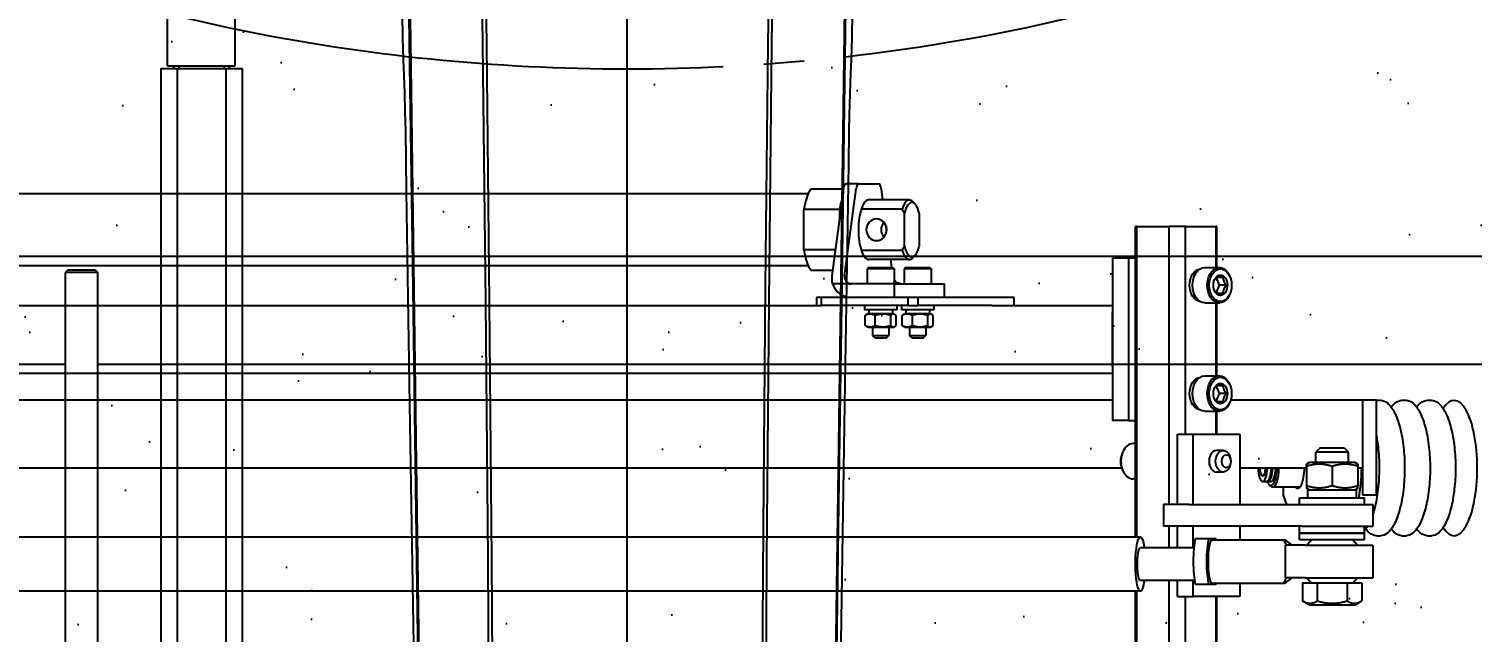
# Model space of a CAD drawing. Header units: millimetres. Extents: x -383313 to -161684, y -117025 to 99224.
# Drawn here: x -328975 to -328442, y 33047 to 33270 of the extents above; entities that cross this region are included whole.
import ezdxf

# ---------------------------------------------------------------- set-up
doc = ezdxf.new("R2010")
doc.units = ezdxf.units.MM
doc.header["$MEASUREMENT"] = 0
doc.linetypes.add('ESKD_shtrihpunktir', pattern=[18, 15, -1, 1, -1])
doc.layers.get('Defpoints').update_dxf_attribs({"color": 31})
for name, color, linetype in [('001__КОНСТРУКТИВ__размеры внутр.', 7, 'Continuous'), ('PV-5D2C5', 7, 'Continuous'), ('PV-CB35', 7, 'Continuous'), ('Робот', 30, 'Continuous')]:
    doc.layers.add(name, color=color, linetype=linetype)
doc.styles.add('PSTUDIO', font='arial.ttf')
doc.dimstyles.new('PS_TICK', dxfattribs={"dimscale": 100, "dimtxt": 2.5, "dimasz": 1, "dimexe": 2, "dimexo": 2, "dimgap": 1, "dimtad": 1, "dimdec": 0, "dimzin": 0, "dimdsep": 46, "dimtxsty": 'PSTUDIO', "dimblk": 'ARCHTICK', "dimcen": 2, "dimdle": 1.5, "dimse1": 1, "dimse2": 1, "dimadec": 0, "dimazin": 0, "dimtfac": 1, "dimtdec": 0, "dimtix": 1, "dimtmove": 1, "dimatfit": 3, "dimldrblk": 'ARCHTICK', "dimfxl": 1, "dimtolj": 1, "dimtzin": 0, "dimarcsym": 0})

# ---------------------------------------------------------------- blocks, each defined once
blk = doc.blocks.new('_ArchTick')
at = {"color": 0, "linetype": 'ByBlock', "const_width": 0.15}
blk.add_lwpolyline([(-0.5, -0.5), (0.5, 0.5)], dxfattribs=at)
blk = doc.blocks.new('*D251')
at = {"layer": '001__КОНСТРУКТИВ__размеры внутр.', "color": 0, "linetype": 'ByBlock', "lineweight": -2, "ltscale": 100, "transparency": 16777216}
for p, q in [((-329342.69, 32909.38), (-329342.69, 32129.36)), ((-328142.69, 32909.38), (-328142.69, 32129.36)), ((-327992.69, 32329.36), (-329492.69, 32329.36))]:
    blk.add_line(p, q, dxfattribs=at)
at = {"layer": 'Defpoints', "color": 0, "ltscale": 100, "transparency": 16777216}
for p in [(-329342.69, 33109.38), (-328142.69, 33109.38), (-329342.69, 32329.36)]:
    blk.add_point(p, dxfattribs=at)
at = {"layer": '001__КОНСТРУКТИВ__размеры внутр.', "color": 0, "lineweight": -2, "ltscale": 100, "transparency": 16777216, "xscale": 100, "yscale": 100, "zscale": 100, "rotation": 180}
blk.add_blockref('_ArchTick', (-329342.69, 32329.36), dxfattribs=at)
at = {"layer": '001__КОНСТРУКТИВ__размеры внутр.', "color": 0, "lineweight": -2, "ltscale": 100, "transparency": 16777216, "xscale": 100, "yscale": 100, "zscale": 100}
blk.add_blockref('_ArchTick', (-328142.69, 32329.36), dxfattribs=at)
at = {"layer": '001__КОНСТРУКТИВ__размеры внутр.', "color": 0, "ltscale": 100, "transparency": 16777216, "insert": (-328742.69, 32557), "char_height": 250, "attachment_point": 5, "style": 'PSTUDIO'}
blk.add_mtext('\\A1;1200', dxfattribs=at)
blk = doc.blocks.new('A$C26c17928')
at = {"layer": 'PV-5D2C5'}
for p, q in [((177.75, 411.21), (173.05, 411.21)), ((177.75, 411.21), (185.1, 411.21)), ((159.15, 407.51), (-152.17, 407.51)), ((172.09, 409.21), (160.08, 409.21)), ((172.1, 409.28), (167.88, 377.21)), ((172.58, 377.21), (176.79, 409.28)), ((196.53, 405.21), (181.42, 405.21)), ((186.05, 409.28), (186.59, 405.21)), ((170.66, 401.66), (157.5, 401.66)), ((157.5, 386.75), (157.5, 401.66)), ((170.66, 401.66), (170.66, 398.31)), ((193.8, 401.76), (178.69, 401.76)), ((194.66, 388.08), (194.66, 400.34)), ((198.65, 403.6), (197.9, 404.45)), ((200.13, 400.34), (200.13, 388.08)), ((187.85, 395.6), (188.07, 393.9)), ((280.38, 395.38), (280, 395.38)), ((280, 280.71), (280, 395.38)), ((280.38, 395.38), (280.38, 280.71)), ((280.38, 395.38), (292.4, 395.38)), ((298.35, 395.38), (292.4, 395.38)), ((292.4, 292.71), (292.4, 395.38)), ((298.35, 395.38), (298.35, 318.71)), ((298.35, 395.38), (309.77, 395.38)), ((309.77, 380.21), (309.77, 395.38)), ((310, 395.38), (309.77, 395.38)), ((310, 380.21), (310, 395.38)), ((169.14, 386.75), (157.5, 386.75)), ((178.69, 386.66), (193.8, 386.66)), ((198.65, 384.82), (197.9, 383.96)), ((277.33, 383.71), (271.53, 383.71)), ((271.53, 383.71), (271.53, 323.71)), ((280, 383.71), (277.33, 383.71)), ((277.33, 383.71), (277.33, 323.71)), ((159.15, 380.91), (-152.17, 380.91)), ((168.15, 379.21), (160.08, 379.21)), ((181.36, 380.21), (180.86, 379.71)), ((184.15, 379.71), (180.86, 379.71)), ((180.86, 379.71), (180.86, 374.21)), ((181.36, 380.21), (184.32, 380.21)), ((196.53, 383.21), (181.42, 383.21)), ((190.86, 379.71), (184.15, 379.71)), ((184.32, 380.21), (190.36, 380.21)), ((189.48, 383.21), (189.87, 380.21)), ((190.36, 380.21), (190.86, 379.71)), ((190.86, 379.71), (190.86, 374.21)), ((195.04, 380.21), (194.54, 379.71)), ((197.83, 379.71), (194.54, 379.71)), ((194.54, 379.71), (194.54, 374.21)), ((195.04, 380.21), (198, 380.21)), ((204.54, 379.71), (197.83, 379.71)), ((198, 380.21), (204.04, 380.21)), ((204.04, 380.21), (204.54, 379.71)), ((204.54, 379.71), (204.54, 374.21)), ((305.51, 380.21), (310.94, 380.21)), ((175.01, 374.21), (168.04, 374.21)), ((190.98, 374.21), (175.01, 374.21)), ((190.98, 374.21), (209.45, 374.21)), ((190.98, 369.21), (190.98, 374.21)), ((209.45, 369.21), (209.45, 374.21)), ((309.7, 376.45), (310.8, 373.71)), ((310.8, 373.71), (309.7, 370.97)), ((313.49, 373.71), (310.8, 373.71)), ((315.24, 375.57), (315.2, 375.73)), ((163.99, 369.21), (162.19, 369.21)), ((162.19, 369.21), (162.19, 366.21)), ((195.94, 369.21), (163.99, 369.21)), ((163.99, 366.21), (163.99, 369.21)), ((199.78, 369.21), (195.94, 369.21)), ((195.94, 369.21), (195.94, 366.21)), ((235.2, 369.21), (199.78, 369.21)), ((199.78, 366.21), (199.78, 369.21)), ((235.2, 366.21), (235.2, 369.21)), ((315.24, 371.85), (315.2, 371.69)), ((-147.57, 366.21), (144.33, 366.21)), ((144.33, 366.21), (162.19, 366.21)), ((162.19, 366.21), (163.99, 366.21)), ((195.94, 366.21), (163.99, 366.21)), ((179.86, 366.21), (179.86, 364.61)), ((191.86, 364.61), (179.86, 364.61)), ((180.17, 358.83), (180.17, 362.59)), ((181.16, 363.21), (180.54, 362.85)), ((190.56, 363.21), (181.16, 363.21)), ((181.46, 364.61), (181.46, 363.21)), ((183.88, 358.83), (183.88, 362.59)), ((189.57, 358.83), (189.57, 362.59)), ((190.26, 364.61), (190.26, 363.21)), ((190.56, 363.21), (191.18, 362.85)), ((191.55, 358.83), (191.55, 362.59)), ((191.86, 366.21), (191.86, 364.61)), ((193.54, 366.21), (193.54, 364.61)), ((205.54, 364.61), (193.54, 364.61)), ((193.85, 358.83), (193.85, 362.59)), ((194.84, 363.21), (194.22, 362.85)), ((204.24, 363.21), (194.84, 363.21)), ((195.14, 364.61), (195.14, 363.21)), ((195.94, 366.21), (199.78, 366.21)), ((197.57, 358.83), (197.57, 362.59)), ((226.97, 366.21), (199.78, 366.21)), ((203.25, 358.83), (203.25, 362.59)), ((203.94, 364.61), (203.94, 363.21)), ((204.24, 363.21), (204.86, 362.85)), ((205.23, 358.83), (205.23, 362.59)), ((205.54, 366.21), (205.54, 364.61)), ((226.97, 366.21), (271.53, 366.21)), ((271.53, 343.71), (271.53, 363.71)), ((305.51, 367.21), (310.94, 367.21)), ((309.77, 340.21), (309.77, 367.21)), ((310, 340.21), (310, 367.21)), ((181.16, 358.21), (180.54, 358.57)), ((181.16, 358.21), (190.56, 358.21)), ((182.86, 358.21), (182.86, 355.21)), ((188.86, 358.21), (188.86, 355.21)), ((190.56, 358.21), (191.18, 358.57)), ((194.84, 358.21), (194.22, 358.57)), ((194.84, 358.21), (204.24, 358.21)), ((196.54, 358.21), (196.54, 355.21)), ((202.54, 358.21), (202.54, 355.21)), ((204.24, 358.21), (204.86, 358.57)), ((182.86, 355.21), (184.83, 355.21)), ((183.86, 354.21), (182.86, 355.21)), ((185.18, 354.21), (183.86, 354.21)), ((184.83, 355.21), (188.86, 355.21)), ((187.86, 354.21), (185.18, 354.21)), ((187.86, 354.21), (188.86, 355.21)), ((196.54, 355.21), (198.51, 355.21)), ((197.54, 354.21), (196.54, 355.21)), ((198.86, 354.21), (197.54, 354.21)), ((198.51, 355.21), (202.54, 355.21)), ((201.54, 354.21), (198.86, 354.21)), ((201.54, 354.21), (202.54, 355.21)), ((-271.53, 341.21), (144.33, 341.21)), ((144.33, 341.21), (180.5, 341.21)), ((180.5, 341.21), (271.53, 341.21)), ((305.51, 340.21), (310.94, 340.21)), ((309.7, 336.45), (310.8, 333.71)), ((315.24, 335.57), (315.2, 335.73)), ((271.53, 331.21), (-144.33, 331.21)), ((310.8, 333.71), (309.7, 330.97)), ((313.49, 333.71), (310.8, 333.71)), ((363.9, 331.21), (315.08, 331.21)), ((315.24, 331.85), (315.2, 331.69)), ((368.9, 331.21), (363.9, 331.21)), ((363.9, 296.21), (363.9, 331.21)), ((368.9, 296.21), (368.9, 331.21)), ((368.95, 331.21), (370.45, 331.21)), ((378.35, 331.21), (379.85, 331.21)), ((387.74, 331.21), (389.25, 331.21)), ((305.51, 327.21), (310.94, 327.21)), ((309.77, 318.71), (309.77, 327.21)), ((310, 318.71), (310, 327.21)), ((277.33, 323.71), (271.53, 323.71)), ((277.33, 323.71), (280, 323.71)), ((377.08, 323.01), (377.07, 323.02)), ((280, 315.21), (279.06, 315.21)), ((295.45, 318.71), (301.25, 318.71)), ((295.45, 292.71), (295.45, 318.71)), ((301.25, 318.71), (318.47, 318.71)), ((301.25, 292.71), (301.25, 318.71)), ((318.47, 318.71), (318.47, 292.71)), ((274.76, 310.57), (274.8, 310.73)), ((312.32, 312.71), (309.86, 312.71)), ((315.05, 309.45), (314.94, 309.95)), ((348.17, 313.71), (346.57, 312.11)), ((358.57, 312.11), (346.57, 312.11)), ((346.57, 308.21), (346.57, 312.11)), ((348.17, 313.71), (356.97, 313.71)), ((356.97, 313.71), (358.57, 312.11)), ((358.57, 308.21), (358.57, 312.11)), ((274.92, 306.21), (-144.33, 306.21)), ((274.76, 306.85), (274.8, 306.69)), ((312.32, 304.71), (309.86, 304.71)), ((315.05, 307.96), (314.94, 307.47)), ((343.07, 306.21), (318.47, 306.21)), ((344.07, 308.21), (343.07, 307.63)), ((343.07, 306.78), (343.07, 299.63)), ((352.57, 308.21), (344.07, 308.21)), ((361.07, 308.21), (352.57, 308.21)), ((352.57, 306.78), (352.57, 299.63)), ((361.07, 308.21), (362.07, 307.63)), ((362.07, 306.78), (362.07, 299.63)), ((363.9, 306.21), (362.07, 306.21)), ((280, 302.21), (279.06, 302.21)), ((326.95, 301.26), (328.36, 301.26)), ((328.92, 301.26), (329.95, 301.26)), ((329.16, 300.26), (329.66, 299.69)), ((330.53, 299.21), (340.68, 299.21)), ((334.63, 296.21), (334.63, 299.21)), ((344.07, 298.21), (343.07, 298.79)), ((361.07, 298.21), (362.07, 298.79)), ((335.82, 292.71), (334.63, 296.21)), ((340.57, 295.21), (364.57, 295.21)), ((340.57, 292.71), (340.57, 295.21)), ((343.57, 298.21), (361.57, 298.21)), ((343.57, 295.21), (343.57, 298.21)), ((361.57, 295.21), (361.57, 298.21)), ((368.9, 296.21), (363.9, 296.21)), ((364.57, 292.71), (364.57, 295.21)), ((290.28, 292.71), (290.28, 284.71)), ((299.7, 292.71), (290.28, 292.71)), ((299.7, 292.71), (341.34, 292.71)), ((341.34, 292.71), (367.57, 292.71)), ((367.57, 292.71), (367.57, 284.71)), ((377.08, 289.4), (377.07, 289.39)), ((299.7, 284.71), (290.28, 284.71)), ((292.4, 276.71), (292.4, 284.71)), ((295.45, 276.71), (295.45, 284.71)), ((341.34, 284.71), (299.7, 284.71)), ((301.25, 276.71), (301.25, 284.71)), ((318.47, 284.71), (318.47, 279.71)), ((340.57, 282.21), (340.57, 284.71)), ((341.34, 284.71), (367.57, 284.71)), ((364.57, 282.21), (364.57, 284.71)), ((281.76, 280.71), (-141.04, 280.71)), ((302.14, 280.21), (307.05, 280.21)), ((307.05, 280.21), (309.6, 280.21)), ((308.32, 279.71), (334.88, 279.71)), ((342.74, 277.71), (335.38, 277.71)), ((335.38, 271.71), (335.38, 277.71)), ((337.8, 277.72), (335.88, 277.72)), ((340.57, 282.21), (364.57, 282.21)), ((340.57, 279.71), (340.57, 282.21)), ((364.57, 282.21), (340.57, 282.21)), ((364.57, 279.71), (340.57, 279.71)), ((342.74, 277.71), (367.57, 277.71)), ((364.57, 279.71), (364.57, 282.21)), ((367.57, 277.71), (367.57, 265.71)), ((368.95, 281.21), (370.45, 281.21)), ((378.35, 281.21), (379.85, 281.21)), ((387.74, 281.21), (389.25, 281.21)), ((301.62, 276.71), (281.76, 276.71)), ((335.38, 265.71), (335.38, 271.71)), ((301.86, 264.71), (281.76, 264.71)), ((292.4, 220), (292.4, 264.71)), ((295.45, 258.71), (295.45, 264.71)), ((301.25, 258.71), (301.25, 264.71)), ((307.05, 263.21), (302.14, 263.21)), ((309.6, 263.21), (307.05, 263.21)), ((308.32, 263.71), (334.88, 263.71)), ((318.47, 263.71), (318.47, 258.71)), ((342.74, 265.71), (335.38, 265.71)), ((337.8, 265.7), (335.88, 265.7)), ((347.09, 263.71), (341.6, 263.71)), ((341.6, 263.71), (341.6, 257.13)), ((342.74, 265.71), (367.57, 265.71)), ((358.06, 263.71), (347.09, 263.71)), ((347.09, 263.71), (347.09, 257.13)), ((363.54, 263.71), (358.06, 263.71)), ((358.06, 263.71), (358.06, 257.13)), ((363.54, 263.71), (363.54, 257.13)), ((281.76, 260.71), (-141.04, 260.71)), ((280, 220), (280, 260.71)), ((280.38, 260.71), (280.38, 220)), ((295.45, 258.71), (301.25, 258.71)), ((298.35, 258.71), (298.35, 220)), ((318.47, 258.71), (301.25, 258.71)), ((309.77, 220), (309.77, 258.71)), ((310, 220), (310, 258.71)), ((344.07, 255.71), (341.6, 257.13)), ((361.07, 255.71), (363.54, 257.13)), ((344.07, 255.71), (361.07, 255.71))]:
    blk.add_line(p, q, dxfattribs=at)
for start, end in [(133.3418, 146.9443), (33.0557, 46.6582), (213.0557, 226.6582), (313.3418, 326.9443)]:
    blk.add_arc((352.57, 271.71), 11, start, end, dxfattribs=at)
at = {"layer": 'PV-5D2C5', "extrusion": (0, 0, -1)}
for centre, major_axis, ratio, start_param, end_param in [((173.05, 408.21), (0, -3), 0.34202, 1.937315, 3.141593), ((184.33, 394.21), (0, -4), 0.939693, 1.570796326794897, 7.853981633974483), ((304.06, 373.71), (0, -6), 0.688988, 0.072299, 3.069293), ((305.51, 373.71), (0, 6.5), 0.688988, -1.570796, 0), ((310.94, 373.71), (0, 6.5), 0.688988, -1.570796, 1.25525), ((193.08, 377.21), (-1.78, 2.58), 0.861652, -2.605286, -1.569776), ((305.51, 373.71), (0, -6.5), 0.688988, 0, 1.570796), ((310.94, 373.71), (0, -6.5), 0.688988, -1.25525, 1.570796), ((304.06, 333.71), (0, -6), 0.688988, 0.072299, 3.069293), ((305.51, 333.71), (0, 6.5), 0.688988, -1.570796, 0), ((310.94, 333.71), (0, 6.5), 0.688988, -1.570796, 1.25525), ((305.51, 333.71), (0, -6.5), 0.688988, 0, 1.570796), ((310.94, 333.71), (0, -6.5), 0.688988, -1.25525, 1.570796), ((278.69, 308.71), (0, 6), 0.688988, -1.886343, -1.25525), ((312.32, 308.71), (0, -4), 0.688988, -1.25525, 4.396843), ((281.76, 270.71), (0, -10), 0.182302, 0, 4.068888), ((303.41, 271.71), (0, 11), 0.182302, -2.453923, -0.68767), ((308.32, 271.71), (0, 11), 0.182302, -2.453923, -0.68767), ((308.32, 271.71), (0, -8), 0.182302, 0, 3.141593), ((308.32, 271.71), (0, -11), 0.182302, -2.453923, -2.385136), ((336.84, 271.71), (0, 8), 0.182302, -0.722734, -0.720842), ((336.84, 271.71), (0, -8), 0.182302, -2.42075, -2.418858), ((281.76, 270.71), (0, -6), 0.182302, 0, 3.141593), ((281.76, 270.71), (0, -10), 0.182302, -0.927295, 0), ((308.32, 271.71), (0, -11), 0.182302, -0.756456, -0.68767), ((336.84, 271.71), (0, 8), 0.182302, -2.42075, -2.418858), ((336.84, 271.71), (0, -8), 0.182302, -0.722734, -0.720842)]:
    blk.add_ellipse(centre, major_axis=major_axis, ratio=ratio, start_param=start_param, end_param=end_param, dxfattribs=at)
at = {"layer": 'PV-5D2C5'}
for centre, major_axis, ratio, start_param, end_param in [((177.75, 408.21), (0, 3), 0.34202, 0, 1.204277), ((185.1, 408.21), (0, -3), 0.34202, 1.937315, 3.141593), ((162.63, 394.21), (0, -16.75), 0.34202, -2.6804, -2.031989), ((175.79, 394.21), (0, -16.75), 0.34202, -2.330118, -2.031989), ((181.42, 394.21), (0, 11), 0.34202, 0, 1.570796), ((196.53, 394.21), (0, 11), 0.34202, -0.372527, 0.81434), ((197.4, 394.21), (0, 10.08), 0.34202, -0.916787, 0.916787), ((189.8, 394.21), (0, 4), 0.939693, 0.815313, 2.326279), ((181.42, 394.21), (0, 11), 0.34202, 1.570796, 3.141593), ((162.63, 394.21), (0, -16.75), 0.34202, -1.109604, -0.461193), ((196.53, 394.21), (0, -11), 0.34202, -0.81434, 0.372527), ((197.4, 394.21), (0, -10.08), 0.34202, -0.916787, 0.916787), ((311.31, 373.71), (0, 6), 0.688988, -4.712389, 1.570796), ((175.4, 377.21), (-4.74, -6.88), 0.861652, -1.034489, -0.650093), ((175.01, 377.21), (0, -8), 0.939693, -1.1864, 0), ((175.4, 377.21), (-1.78, -2.58), 0.861652, -1.034489, 0.536307), ((311.31, 373.71), (0, 3.75), 0.688988, -1.570796, 4.712389), ((311.31, 333.71), (0, 6), 0.688988, -4.712389, 1.570796), ((311.31, 333.71), (0, 3.75), 0.688988, -1.570796, 4.712389), ((397.61, 306.21), (0, 25), 0.34202, -1.570796, 0.495637), ((279.06, 308.71), (0, 6.5), 0.688988, 0, 3.141593), ((309.86, 308.71), (0, 4), 0.688988, 0, 3.141593), ((313.48, 308.71), (0, -2.4), 0.688988, -4.712389, 1.570796), ((326.95, 306.21), (0, -4.95), 0.34202, -1.570796, 0), ((326.95, 306.21), (0, -3), 0.34202, -1.570796, 0), ((326.95, 306.21), (0, -4.95), 0.34202, 0, 1.570796), ((326.95, 306.21), (0, -3), 0.34202, 0, 1.570796), ((328.36, 306.21), (0, -4.95), 0.34202, 0, 1.570796), ((328.92, 306.21), (0, -4.95), 0.34202, 0, 1.570796), ((329.95, 306.21), (0, -6.39), 0.34202, 0, 1.570796), ((329.95, 306.21), (0, -4.95), 0.34202, 0, 1.570796), ((330.53, 306.21), (0, -7), 0.34202, 0, 1.570796), ((339.76, 306.21), (0, -7.5), 0.34202, -0.367208, 1.570796), ((356.27, 306.21), (0, 21), 0.34202, -2.122113, -1.570796), ((397.61, 306.21), (0, -25), 0.34202, -0.495637, 1.570796), ((329.95, 306.21), (0, -6.39), 0.34202, -0.692725, 0), ((328.92, 306.21), (0, -4.95), 0.34202, -0.167293, 0), ((330.53, 306.21), (0, -7), 0.34202, -0.372527, 0), ((342.75, 271.71), (-7.97, 7.97), 0.091921, 5.470679, 6.912364), ((342.75, 271.71), (-7.97, -7.97), 0.091921, 5.654007, 7.095691)]:
    blk.add_ellipse(centre, major_axis=major_axis, ratio=ratio, start_param=start_param, end_param=end_param, dxfattribs=at)
for points in [[(194.66, 400.34), (194.39, 400.82), (194.1, 401.29), (193.8, 401.76)], [(193.8, 386.66), (194.1, 387.12), (194.39, 387.59), (194.66, 388.08)], [(368.9, 331.21), (368.91, 331.21), (368.93, 331.21), (368.95, 331.21)], [(365.66, 284.71), (365.31, 284.13), (364.95, 283.61), (364.57, 283.16)]]:
    blk.add_open_spline(points, degree=3, dxfattribs=at)
for points, weights in [([(308.83, 374.76), (309.06, 375.67), (309.91, 376.71)], [1.11661653883, 1.15102198321, 1.04422863406]), ([(309.91, 376.71), (310.47, 376.71), (312.29, 376.71)], [1.04422863406, 1.20577136594, 1.04422863406]), ([(312.29, 376.71), (312.26, 375.21), (313.49, 373.71)], [1.04422863406, 1.20577136594, 1.04422863406]), ([(313.49, 373.71), (312.26, 372.21), (312.29, 370.71)], [1.04422863406, 1.20577136594, 1.04422863406]), ([(309.91, 370.71), (309.06, 371.75), (308.83, 372.66)], [1.04422863406, 1.15102198321, 1.11661653883]), ([(312.29, 370.71), (310.47, 370.71), (309.91, 370.71)], [1.04422863406, 1.20577136594, 1.04422863406]), ([(183.88, 362.59), (182.03, 363.42), (180.17, 362.59)], [1.20638401787, 1.39301227493, 1.20638401787]), ([(180.17, 362.59), (180.36, 362.75), (180.54, 362.85)], [1.20638401787, 1.23829173427, 1.25928896603]), ([(189.57, 362.59), (186.73, 363.42), (183.88, 362.59)], [1.20638401787, 1.39301227493, 1.20638401787]), ([(191.55, 362.59), (190.56, 363.42), (189.57, 362.59)], [1.20638401787, 1.39301227493, 1.20638401787]), ([(197.57, 362.59), (195.71, 363.42), (193.85, 362.59)], [1.20638401787, 1.39301227493, 1.20638401787]), ([(193.85, 362.59), (194.04, 362.75), (194.22, 362.85)], [1.20638401787, 1.23829173427, 1.25928896603]), ([(203.25, 362.59), (200.41, 363.42), (197.57, 362.59)], [1.20638401787, 1.39301227493, 1.20638401787]), ([(205.23, 362.59), (204.24, 363.42), (203.25, 362.59)], [1.20638401787, 1.39301227493, 1.20638401787]), ([(180.17, 358.83), (182.03, 357.99), (183.88, 358.83)], [1.20638401787, 1.39301227493, 1.20638401787]), ([(180.54, 358.57), (180.36, 358.67), (180.17, 358.83)], [1.25928896603, 1.23829173427, 1.20638401787]), ([(183.88, 358.83), (186.73, 357.99), (189.57, 358.83)], [1.20638401787, 1.39301227493, 1.20638401787]), ([(189.57, 358.83), (190.56, 357.99), (191.55, 358.83)], [1.20638401787, 1.39301227493, 1.20638401787]), ([(193.85, 358.83), (195.71, 357.99), (197.57, 358.83)], [1.20638401787, 1.39301227493, 1.20638401787]), ([(194.22, 358.57), (194.04, 358.67), (193.85, 358.83)], [1.25928896603, 1.23829173427, 1.20638401787]), ([(197.57, 358.83), (200.41, 357.99), (203.25, 358.83)], [1.20638401787, 1.39301227493, 1.20638401787]), ([(203.25, 358.83), (204.24, 357.99), (205.23, 358.83)], [1.20638401787, 1.39301227493, 1.20638401787]), ([(308.83, 334.76), (309.06, 335.67), (309.91, 336.71)], [1.11661653883, 1.15102198321, 1.04422863406]), ([(309.91, 336.71), (310.47, 336.71), (312.29, 336.71)], [1.04422863406, 1.20577136594, 1.04422863406]), ([(312.29, 336.71), (312.26, 335.21), (313.49, 333.71)], [1.04422863406, 1.20577136594, 1.04422863406]), ([(309.91, 330.71), (309.06, 331.75), (308.83, 332.66)], [1.04422863406, 1.15102198321, 1.11661653883]), ([(312.29, 330.71), (310.47, 330.71), (309.91, 330.71)], [1.04422863406, 1.20577136594, 1.04422863406]), ([(313.49, 333.71), (312.26, 332.21), (312.29, 330.71)], [1.04422863406, 1.20577136594, 1.04422863406]), ([(343.07, 306.78), (343.07, 307.63), (343.07, 307.63)], [1.29573137036, 1.39595654066, 1.39595654066]), ([(352.57, 306.78), (347.82, 308.37), (343.07, 306.78)], [1.29573137036, 1.49618171095, 1.29573137036]), ([(362.07, 306.78), (357.32, 308.37), (352.57, 306.78)], [1.29573137036, 1.49618171095, 1.29573137036]), ([(362.07, 307.63), (362.07, 307.63), (362.07, 306.78)], [1.39595654066, 1.39595654066, 1.29573137036]), ([(343.07, 299.63), (343.07, 298.79), (343.07, 298.79)], [1.29573137036, 1.39595654066, 1.39595654066]), ([(352.57, 299.63), (347.82, 298.05), (343.07, 299.63)], [1.29573137036, 1.49618171095, 1.29573137036]), ([(362.07, 299.63), (357.32, 298.05), (352.57, 299.63)], [1.29573137036, 1.49618171095, 1.29573137036]), ([(362.07, 298.79), (362.07, 298.79), (362.07, 299.63)], [1.39595654066, 1.39595654066, 1.29573137036]), ([(341.6, 257.13), (344.34, 255.55), (347.09, 257.13)], [1.29573137036, 1.49618171095, 1.29573137036]), ([(347.09, 257.13), (352.57, 255.55), (358.06, 257.13)], [1.29573137036, 1.49618171095, 1.29573137036]), ([(358.06, 257.13), (360.8, 255.55), (363.54, 257.13)], [1.29573137036, 1.49618171095, 1.29573137036])]:
    blk.add_rational_spline(points, weights, degree=2, dxfattribs=at)
for points, knots in [([(370.45, 331.21), (371.37, 331.21), (372.26, 330.83), (374.02, 329.36), (374.87, 328.17), (376.41, 325.09), (377.09, 323.18), (378.2, 318.86), (378.63, 316.46), (379.19, 311.4), (379.34, 308.75), (379.33, 303.45), (379.18, 300.8), (378.6, 295.78), (378.17, 293.4), (377.06, 289.14), (376.39, 287.26), (374.84, 284.18), (373.96, 282.98), (372.21, 281.56), (371.34, 281.21), (370.45, 281.21)], [4.712389, 4.712389, 4.712389, 4.712389, 4.990834, 4.990834, 5.312783, 5.312783, 5.641221, 5.641221, 5.965321, 5.965321, 6.287713, 6.287713, 6.609683, 6.609683, 6.932099, 6.932099, 7.256259, 7.256259, 7.584742, 7.584742, 7.853982, 7.853982, 7.853982, 7.853982]), ([(374.4, 328.71), (374.85, 329.31), (375.31, 329.82), (376.6, 330.85), (377.46, 331.21), (378.35, 331.21)], [4.2757798, 4.2757798, 4.2757798, 4.2757798, 4.4431494, 4.4431494, 4.712389, 4.712389, 4.712389, 4.712389]), ([(379.85, 331.21), (380.76, 331.21), (381.66, 330.83), (383.42, 329.36), (384.27, 328.17), (385.81, 325.09), (386.49, 323.18), (387.6, 318.86), (388.02, 316.46), (388.59, 311.4), (388.74, 308.75), (388.73, 303.45), (388.58, 300.8), (387.99, 295.78), (387.56, 293.4), (386.46, 289.14), (385.78, 287.26), (384.23, 284.18), (383.36, 282.98), (381.6, 281.56), (380.73, 281.21), (379.85, 281.21)], [4.712389, 4.712389, 4.712389, 4.712389, 4.990834, 4.990834, 5.312783, 5.312783, 5.641221, 5.641221, 5.965321, 5.965321, 6.287713, 6.287713, 6.609683, 6.609683, 6.932099, 6.932099, 7.256259, 7.256259, 7.584742, 7.584742, 7.853982, 7.853982, 7.853982, 7.853982]), ([(383.8, 328.71), (384.24, 329.31), (384.71, 329.82), (385.99, 330.85), (386.86, 331.21), (387.74, 331.21)], [4.2757798, 4.2757798, 4.2757798, 4.2757798, 4.4431494, 4.4431494, 4.712389, 4.712389, 4.712389, 4.712389]), ([(389.25, 331.21), (390.16, 331.21), (391.06, 330.83), (392.81, 329.36), (393.67, 328.17), (395.21, 325.09), (395.89, 323.18), (396.99, 318.86), (397.42, 316.46), (397.99, 311.4), (398.13, 308.75), (398.12, 303.45), (397.97, 300.8), (397.39, 295.78), (396.96, 293.4), (395.85, 289.14), (395.18, 287.26), (393.63, 284.18), (392.76, 282.98), (391, 281.56), (390.13, 281.21), (389.25, 281.21)], [4.712389, 4.712389, 4.712389, 4.712389, 4.990834, 4.990834, 5.312783, 5.312783, 5.641221, 5.641221, 5.965321, 5.965321, 6.287713, 6.287713, 6.609683, 6.609683, 6.932099, 6.932099, 7.256259, 7.256259, 7.584742, 7.584742, 7.853982, 7.853982, 7.853982, 7.853982]), ([(368.9, 318.08), (369.15, 316.75), (369.35, 315.36), (369.8, 311.4), (369.94, 308.75), (369.93, 303.45), (369.78, 300.8), (369.2, 295.78), (368.77, 293.4), (368.02, 290.5), (367.8, 289.77), (367.57, 289.06)], [5.781719, 5.781719, 5.781719, 5.781719, 5.965321, 5.965321, 6.287713, 6.287713, 6.609683, 6.609683, 6.932099, 6.932099, 7.049347, 7.049347, 7.049347, 7.049347]), ([(368.95, 281.21), (368.04, 281.21), (367.14, 281.59), (365.86, 282.65), (365.42, 283.14), (365, 283.71)], [1.5707963, 1.5707963, 1.5707963, 1.5707963, 1.8492415, 1.8492415, 2.0074056, 2.0074056, 2.0074056, 2.0074056]), ([(378.35, 281.21), (377.43, 281.21), (376.54, 281.59), (375.26, 282.65), (374.82, 283.14), (374.4, 283.71)], [1.5707963, 1.5707963, 1.5707963, 1.5707963, 1.8492415, 1.8492415, 2.0074056, 2.0074056, 2.0074056, 2.0074056]), ([(387.74, 281.21), (386.83, 281.21), (385.94, 281.59), (384.66, 282.65), (384.22, 283.14), (383.8, 283.71)], [1.5707963, 1.5707963, 1.5707963, 1.5707963, 1.8492415, 1.8492415, 2.0074056, 2.0074056, 2.0074056, 2.0074056])]:
    blk.add_open_spline(points, degree=3, knots=knots, dxfattribs=at)
blk = doc.blocks.new('Робот ABB IRB660_3.15 (сверху)')
at = {"layer": 'Робот', "color": 30}
for p, q in [((142.25, 709.72), (142.25, 1929.72)), ((148.25, 709.72), (148.25, 1929.72)), ((166.25, 709.72), (166.25, 1929.72)), ((172.25, 709.72), (172.25, 1929.72)), ((148.25, 709.72), (142.25, 709.72)), ((146.95, 708.72), (146.95, 709.72)), ((166.25, 709.72), (148.25, 709.72)), ((148.95, 708.72), (148.95, 709.72)), ((165.55, 708.72), (165.55, 709.72)), ((172.25, 709.72), (166.25, 709.72)), ((167.55, 708.72), (167.55, 709.72)), ((169.75, 708.72), (144.75, 708.72)), ((144.75, 708.72), (144.75, 680.43)), ((169.75, 708.72), (169.75, 680.43))]:
    blk.add_line(p, q, dxfattribs=at)
at = {"layer": 'Робот', "color": 30, "flags": 128}
for points in [[(0, 1515.56), (0, 1446.95), (0, 1378.17), (0, 1286.2), (0, 1193.95), (0, 1101.44), (0, 1008.56), (0, 915.44), (0, 822.11), (0, 746.16), (0, 670.08), (0, 593.89), (0.01, 517.59), (0, 441.07), (0, 364.45), (0, 287.75), (0, 210.98)], [(-68.83, 1510), (-70.05, 1423.38), (-71.27, 1336.56), (-72.49, 1249.6), (-73.7, 1162.46), (-74.72, 1089.68), (-75.73, 1016.8), (-77.08, 919.43), (-78.42, 821.89), (-79.76, 724.18), (-80.76, 650.8), (-81.77, 577.34), (-83.11, 479.25), (-84.45, 381.04), (-85.78, 282.7), (-86.78, 208.89)], [(-63.38, 210.61), (-63.04, 222.51), (-61.29, 285.85), (-59.68, 349.14), (-58.48, 399.68), (-57.37, 450.19), (-55.95, 523.79), (-54.49, 612.33), (-53.29, 700.73), (-52.25, 795.88), (-51.43, 890.85), (-50.86, 985.61), (-50.53, 1080.14), (-50.47, 1174.39), (-50.58, 1233.13), (-50.8, 1291.76), (-51.25, 1366.53), (-51.89, 1441.11), (-52.67, 1512.88)], [(-51.29, 1513.01), (-50.56, 1441.22), (-49.97, 1366.76), (-49.55, 1292.09), (-49.55, 1291.85), (-49.34, 1233.33), (-49.22, 1174.7), (-49.23, 1115.97), (-49.35, 1057.14), (-49.72, 968.34), (-50.28, 879.33), (-51.06, 790.13), (-52.05, 700.76), (-53.42, 603.06), (-55.11, 505.16), (-57.12, 407.11), (-59.46, 308.93), (-62.11, 210.65)], [(62.11, 210.65), (61.76, 222.8), (59.99, 288.11), (58.36, 353.37), (57.16, 404.85), (56.06, 456.3), (54.63, 530.94), (53.22, 615.99), (52.05, 700.91), (50.99, 796.04), (50.17, 891), (49.59, 985.73), (49.27, 1080.23), (49.22, 1174.47), (49.34, 1233.19), (49.55, 1291.81), (49.96, 1366.59), (50.56, 1441.17), (51.29, 1513.01)], [(52.67, 1512.88), (51.89, 1441.05), (51.27, 1369.69), (50.83, 1298.15), (50.8, 1291.72), (50.58, 1235.66), (50.47, 1179.5), (50.47, 1174.39), (50.53, 1080.16), (50.86, 985.67), (51.43, 890.94), (52.25, 796), (53.29, 700.87), (54.64, 603.13), (56.32, 505.21), (58.34, 407.13), (60.69, 308.92), (63.38, 210.61)], [(86.78, 208.89), (85.99, 266.87), (84.99, 340.69), (83.99, 414.45), (82.65, 512.69), (81.31, 610.81), (79.97, 708.78), (78.96, 782.14), (77.95, 855.41), (76.61, 952.97), (75.26, 1050.34), (73.91, 1147.52), (72.56, 1244.49), (71.21, 1341.25), (69.85, 1437.77), (68.83, 1510)], [(69.16, 1509.75), (70.16, 1437.53), (71.17, 1365.18), (72.18, 1292.71), (73.19, 1220.08), (74.2, 1147.33), (75.21, 1074.49), (76.22, 1001.53), (77.23, 928.45), (78.24, 855.26), (79.25, 782), (80.26, 708.64), (81.27, 635.2), (82.29, 561.67), (83.3, 488.04), (84.31, 414.34), (85.32, 340.59), (86.33, 266.78), (87.13, 208.84)], [(-87.13, 208.87), (-86.12, 282.61), (-85.1, 356.35), (-84.09, 430.03), (-83.08, 503.66), (-82.07, 577.21), (-81.06, 650.67), (-80.05, 724.04), (-79.04, 797.32), (-78.03, 870.51), (-77.02, 943.62), (-76.01, 1016.63), (-75, 1089.5), (-73.99, 1162.27), (-72.79, 1249.39), (-71.57, 1336.34), (-70.4, 1420.72), (-69.22, 1504.93)], [(-78.78, 934.72), (-78.99, 921.25), (-80.37, 833.85), (-81.77, 745.16), (-81.96, 732.81)], [(81.96, 732.81), (81.61, 755.09), (80.37, 833.85), (78.97, 922.41), (78.78, 934.72)], [(-81.96, 732.81), (-82.08, 726.85), (-82.18, 722.96), (-82.3, 719.11), (-82.43, 715.18), (-82.57, 711.37), (-82.75, 706.47), (-82.92, 701.91), (-83.01, 698.9), (-83.02, 698.11)], [(83.02, 698.11), (83.01, 698.88), (82.91, 702.01), (82.76, 706.39), (82.53, 712.32), (82.31, 718.85), (82.11, 725.72), (81.96, 732.81)], [(-83.02, 698.11), (-83.3, 680.18), (-83.49, 668.6)], [(83.49, 668.47), (83.41, 673.16), (83.02, 698.11)]]:
    blk.add_lwpolyline(points, dxfattribs=at)
at = {"layer": 'Робот'}
for radius in [3150, 1054]:
    blk.add_circle((0, 0), radius, dxfattribs=at)
at = {"layer": 'Робот', "color": 30, "linetype": 'ESKD_shtrihpunktir', "ltscale": 15}
blk.add_circle((0, 0), 710, dxfattribs=at)
blk = doc.blocks.new('A$C0e877309')
h = blk.add_hatch()
h.set_pattern_fill('AR-SAND', color=256, scale=2)
h.set_pattern_definition([(37.5, (-2480.5, -1360.185), (-3.2, 97.8826), [0, -77.216, 0, -86.36, 0, -82.55]), (7.5, (-2480.5, -1360.19), (89.9047, 143.365), [0, -41.656, 0, -69.596, 0, -26.67]), (327.5, (-2542.98, -1360.185), (158.1985, 0.2874), [0, -25.4, 0, -91.44, 0, -119.38]), (317.5, (-2542.98, -1360.19), (152.7113, 44.586), [0, -12.7, 0, -59.944, 0, -68.58])])
h.paths.add_polyline_path([(-975.05, 987.36), (-975.05, -1012.64), (1024.95, -1012.64), (1024.95, 987.36)])
blk = doc.blocks.new('*D237')
at = {"layer": '001__КОНСТРУКТИВ__размеры внутр.', "color": 0, "lineweight": -2, "ltscale": 100, "transparency": 16777216}
for p, q in [((-327855.35, 34937.09), (-327855.35, 32837.09)), ((-328671.76, 34887.09), (-327655.35, 34887.09)), ((-328671.76, 32887.09), (-327655.35, 32887.09))]:
    blk.add_line(p, q, dxfattribs=at)
at = {"layer": 'Defpoints', "color": 0, "ltscale": 100, "transparency": 16777216}
for p in [(-328671.76, 34887.09), (-328671.76, 32887.09), (-327855.35, 32887.09)]:
    blk.add_point(p, dxfattribs=at)
at = {"layer": '001__КОНСТРУКТИВ__размеры внутр.', "color": 0, "lineweight": -2, "ltscale": 100, "transparency": 16777216, "xscale": 100, "yscale": 100, "zscale": 100}
for p, rotation in [((-327855.35, 34887.09), 90), ((-327855.35, 32887.09), 270)]:
    blk.add_blockref('_ArchTick', p, dxfattribs=dict(at, rotation=rotation))
at = {"layer": '001__КОНСТРУКТИВ__размеры внутр.', "color": 0, "ltscale": 100, "transparency": 16777216, "insert": (-327926.41, 33887.09), "char_height": 100, "attachment_point": 5, "rotation": 90, "style": 'PSTUDIO'}
blk.add_mtext('\\A1;2000', dxfattribs=at)
blk = doc.blocks.new('*U206')
at = {"layer": 'PV-CB35'}
for p, q in [((1493.59, 1852.97), (2952.54, 1852.97)), ((2197.54, 1847.97), (2196.54, 1846.97)), ((2208.54, 1846.97), (2196.54, 1846.97)), ((2196.54, 1700.97), (2196.54, 1846.97)), ((2197.54, 1847.97), (2207.54, 1847.97)), ((2207.54, 1847.97), (2208.54, 1846.97)), ((2208.54, 1700.97), (2208.54, 1846.97)), ((2196.54, 1812.97), (1608.54, 1812.97)), ((2746.54, 1812.97), (2208.54, 1812.97))]:
    blk.add_line(p, q, dxfattribs=at)

msp = doc.modelspace()

# ---------------------------------------------------------------- block references
at = {"ltscale": 100}
for name, p in [('A$C0e877309', (-328691.07698, 33898.72651)), ('A$C26c17928', (-328846.41002, 32801.24375))]:
    msp.add_blockref(name, p, dxfattribs=at)
at = {"layer": 'PV-CB35'}
msp.add_blockref('*U206', (-331158.08369, 31332.67957), dxfattribs=at)
at = {"layer": 'Робот', "rotation": 180}
msp.add_blockref('Робот ABB IRB660_3.15 (сверху)', (-328754.07698, 33964.72651), dxfattribs=at)

# ---------------------------------------------------------------- dimensions: what is measured, and where the dimension line sits
at = {"layer": '001__КОНСТРУКТИВ__размеры внутр.', "ltscale": 100}
dim = msp.add_linear_dim(base=(-327855.35373, 32887.08806), p1=(-328671.76062, 34887.08806), p2=(-328671.76062, 32887.08806), angle=90, dimstyle='PS_TICK', override={"dimtxt": 1, "dimexo": 0, "dimgap": 0.2, "dimdle": 0.5, "dimse1": 0, "dimse2": 0}, dxfattribs=at)
dim.commit()
dim.dimension.update_dxf_attribs({"geometry": '*D237', "text_midpoint": (-327926.41103, 33887.08806)})
dim = msp.add_linear_dim(base=(-329342.68576, 32329.3552), p1=(-328142.68576, 33109.37721), p2=(-329342.68576, 33109.37721), dimstyle='PS_TICK', override={"dimse1": 0, "dimse2": 0, "dimarcsym": 1}, dxfattribs=at)
dim.commit()
dim.dimension.update_dxf_attribs({"geometry": '*D251', "text_midpoint": (-328742.68576, 32556.99845)})

doc.saveas('drawing.dxf')
